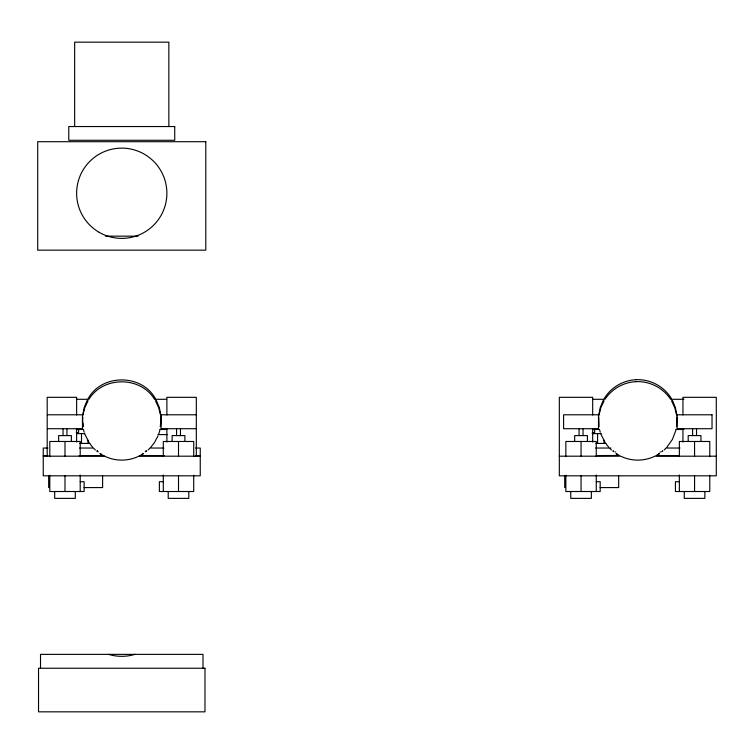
<?xml version="1.0" encoding="UTF-8"?>
<svg xmlns="http://www.w3.org/2000/svg" width="754" height="754" viewBox="0 0 754 754"><rect width="100%" height="100%" fill="white"/><g stroke="black" fill="none" stroke-linecap="round" stroke-linejoin="round"><path stroke-width="1.13" d="M82.554 416.981L82.931 426.632M82.554 418.941L82.695 417.028M160.951 420.836L160.244 426.566M598.761 417.028L598.996 426.632M82.695 415.058L84.194 407.518L87.144 400.412M160.574 426.632L160.951 416.981M598.761 415.058L600.259 407.518L603.2 400.412M676.63 426.632L676.866 417.028M82.931 415.115L84.806 407.65L88.095 400.694M598.996 415.115L600.863 407.65L604.152 400.694M159.82 430.402L158.698 434.087M675.876 430.402L672.427 439.375L666.894 447.226M158.01 435.887L154.382 442.673L150.828 447.226M88.095 398.734C101.649 373.654 141.856 373.654 155.409 398.734M604.152 398.734C610.702 387.631 623.011 380.261 635.886 379.714M89.123 399.064C103.157 376.095 140.348 376.095 154.382 399.064M605.179 399.064C611.918 388.857 623.662 382.203 635.886 381.675M148.104 449.95L149.499 448.621M664.17 449.95L665.565 448.621M140.536 455.331L143.514 453.522A39.246 39.246 0 0 1 142.233 454.351M139.16 456.038L140.291 455.454M635.895 379.714C650.071 378.894 664.283 386.491 671.475 398.734M635.895 381.675C649.411 380.902 663.011 387.754 670.438 399.064M105.381 236.153L138.123 236.153M76.588 399.29L88.284 399.29M154.956 399.29L166.653 399.29M592.644 399.29L604.34 399.29M671.022 399.29L683.887 399.29M47.53 414.785L82.459 414.785L82.459 428.715L47.53 428.715M195.974 414.785L161.045 414.785L161.045 428.715L195.974 428.715M76.286 429.469L83.6 429.469M159.641 429.469L166.653 429.469M592.342 429.469L599.666 429.469M675.697 429.469L683.887 429.469M76.286 432.645L78.586 432.645L78.586 429.469M592.342 432.645L594.642 432.645L594.642 429.469M76.804 433.625L84.816 433.625M592.126 433.625L601.4 433.625M157.84 434.606L167.171 434.606M79.49 443.437L90.094 443.437M595.905 443.437L606.15 443.437M47.954 448.036L43.261 448.036L43.261 475.812L200.244 475.812L200.244 448.036L195.559 448.036M79.575 448.036L93.637 448.036M149.867 448.036L163.929 448.036M595.641 448.036L610.872 448.036M665.923 448.036L679.985 448.036M43.261 455.586L47.898 455.586M79.142 455.586L103.449 455.586L104.42 456.076M140.055 455.586L164.363 455.586M195.606 455.586L200.244 455.586M596.357 455.586L619.27 455.454M679.26 455.586L656.112 455.586L659.58 453.522A39.246 39.246 0 0 1 658.289 454.351M43.261 456.189L104.646 456.189A39.246 39.246 0 0 0 138.859 456.189L200.244 456.189M559.327 456.189L620.702 456.189A39.246 39.246 0 0 0 654.915 456.189L716.3 456.189M80.207 481.702L84.128 481.702L84.128 491.514L49.792 491.514L49.792 475.218M163.298 481.702L159.377 481.702L159.377 491.514L193.712 491.514L193.712 475.218M596.263 481.702L600.184 481.702L600.184 491.514L565.849 491.514L565.849 475.218M679.363 481.702L675.433 481.702L675.433 491.514L709.778 491.514L709.778 475.218M84.033 487.584L102.619 487.584L102.619 475.953M600.09 487.584L618.676 487.584L618.676 475.953M102.978 455.331L99.99 453.522A39.246 39.246 0 0 0 101.272 454.351M618.572 455.077L616.046 453.522A39.246 39.246 0 0 0 617.337 454.351M610.061 448.621L611.456 449.95M94.005 448.621L95.4 449.95M608.732 447.226L606.291 444.247M92.676 447.226L90.235 444.247M605.179 442.673L600.863 434.087M89.123 442.673L84.806 434.087M671.475 400.694L674.764 407.65L676.63 415.115M155.409 400.694L158.698 407.65L160.574 415.115M672.427 400.412L675.367 407.518L676.866 415.058M156.361 400.412L159.311 407.518L160.809 415.058M599.741 430.402L600.259 432.259M83.685 430.402L84.194 432.259M83.26 426.566L82.695 422.758M160.809 417.028L160.998 420.873M709.778 456.604L709.778 441.476L679.363 441.476L679.363 456.556M704.867 491.514L704.867 498.375L684.264 498.375L684.264 491.514M700.947 441.476L700.947 435.586L688.195 435.586L688.195 441.476M696.526 428.526L696.526 435.586M694.566 441.476L694.566 456.066M694.566 475.878L694.566 491.514M692.606 428.526L692.606 435.586M682.945 414.983L682.945 397.32L716.3 397.32L716.3 475.812L559.327 475.812L559.327 397.32L592.682 397.32L592.682 414.983M682.945 428.592L682.945 442.061M679.363 474.992L679.363 491.514M604.058 440.166L604.058 443.437M597.573 433.625L597.573 443.437M596.263 456.556L596.263 441.476L565.849 441.476L565.849 456.604M596.263 474.992L596.263 491.514M592.682 429.111L592.682 442.061M591.353 491.514L591.353 498.375L570.75 498.375L570.75 491.514M587.432 441.476L587.432 435.586L574.68 435.586L574.68 441.476M583.021 428.526L583.021 435.586M581.051 441.476L581.051 456.066M581.051 475.878L581.051 491.514M579.091 428.526L579.091 435.586M564.718 475.812L564.718 487.584M202.996 668.242L202.996 654.368L40.518 654.368L40.518 668.242M196.313 456.189L196.313 397.32L166.879 397.32L166.879 414.983M193.712 456.604L193.712 441.476L163.298 441.476L163.298 456.556M188.811 491.514L188.811 498.375L168.208 498.375L168.208 491.514M184.89 441.476L184.89 435.586L172.129 435.586L172.129 441.476M180.47 428.526L180.47 435.586M178.51 441.476L178.51 456.066M178.51 475.878L178.51 491.514M176.549 428.526L176.549 435.586M168.849 126.54L168.849 42.167L74.655 42.167L74.655 126.54M166.879 428.592L166.879 442.061M163.298 474.992L163.298 491.514M88.001 440.166L88.001 443.437M81.507 433.625L81.507 443.437M80.207 456.556L80.207 441.476L49.792 441.476L49.792 456.604M80.207 474.992L80.207 491.514M76.625 414.983L76.625 397.32L47.191 397.32L47.191 456.189M76.625 429.111L76.625 442.061M75.296 491.514L75.296 498.375L54.693 498.375L54.693 491.514M71.376 441.476L71.376 435.586L58.614 435.586L58.614 441.476M66.955 428.526L66.955 435.586M64.995 441.476L64.995 456.066M64.995 475.878L64.995 491.514M63.034 428.526L63.034 435.586M48.661 475.812L48.661 487.584M134.919 654.368A45.127 45.127 0 0 1 108.585 654.368M145.899 450.524A24.929 2.177 0 0 1 145.23 451.797M98.274 451.797A24.929 2.177 0 0 1 97.605 450.524M662.361 450.685A24.929 2.177 0 0 1 661.663 451.693M660.4 451.985A24.929 2.177 0 0 1 659.873 452.07M615.754 452.07A24.929 2.177 0 0 1 615.226 451.985M613.963 451.693A24.929 2.177 0 0 1 613.379 450.628M174.73 126.54L68.774 126.54L68.774 140.272L174.73 140.272L174.73 126.54M205.804 141.705L37.7 141.705L37.7 250.158L205.804 250.158L205.804 141.705M598.516 414.785L563.596 414.785L563.596 428.715L598.516 428.715L598.516 414.785M712.03 414.785L677.101 414.785L677.101 428.715L712.03 428.715L712.03 414.785M204.975 668.242L38.529 668.242L38.529 711.833L204.975 711.833L204.975 668.242M99.189 232.336A45.127 45.127 0 0 0 166.879 193.26A45.127 45.127 0 0 0 99.189 154.174A45.127 45.127 0 0 0 99.189 232.336"/></g></svg>
